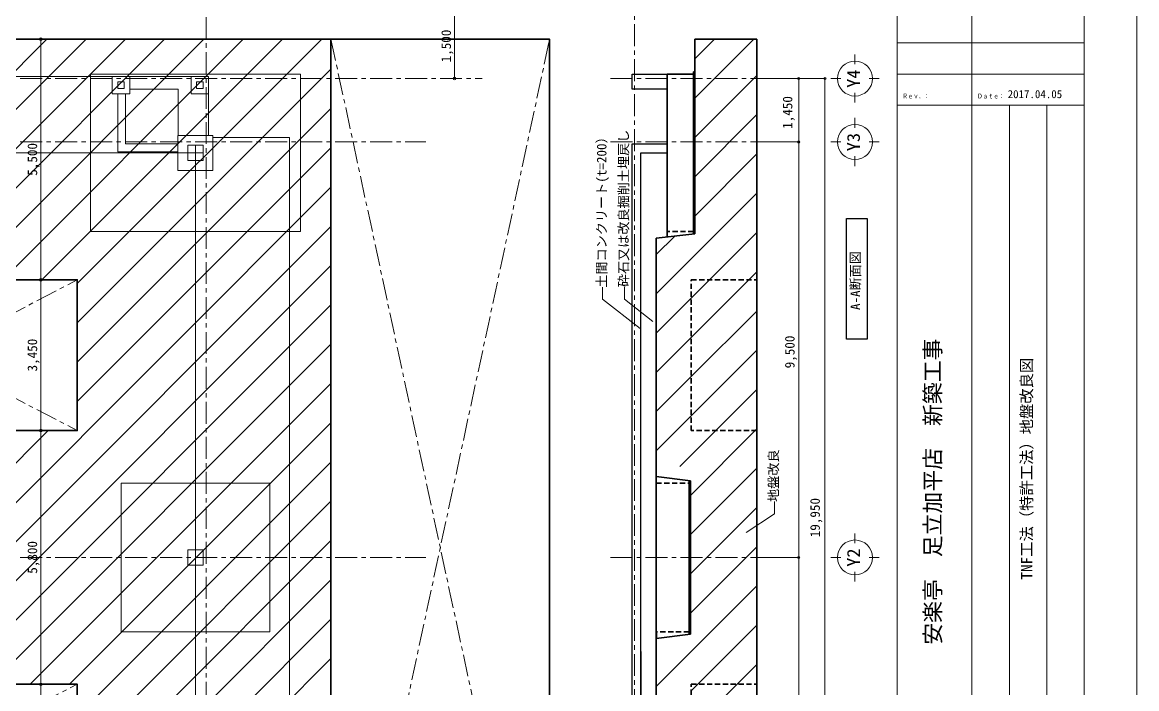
# Model space of a CAD drawing. Units: millimetres at full size, sheet at 1:100. Extents: x -138278 to 134990, y -16593 to 30671.
# Drawn here: x -104360 to -78878, y -359 to 14877 of the extents above; entities that cross this region are included whole.
import ezdxf
from ezdxf.enums import TextEntityAlignment as Align

# ---------------------------------------------------------------- set-up
doc = ezdxf.new("R2010")
doc.units = ezdxf.units.MM
doc.header["$LTSCALE"] = 100
doc.header["$PDMODE"] = 32
doc.header["$PDSIZE"] = 50
doc.linetypes.add('CHAIN1', pattern=[8, 5, -1, 1, -1])
doc.linetypes.add('DASHED1', pattern=[1.8, 1.2, -0.6])
for name, color, linetype, lineweight in [('0-0_基準線', 7, 'Continuous', 18), ('0-1_躯体', 2, 'Continuous', 35), ('0-2_間仕切り', 3, 'Continuous', 25), ('0-3_建具', 2, 'Continuous', 35), ('0-4_設備家具', 7, 'CHAIN1', 18), ('0-5_仕上げ', 4, 'Continuous', 9), ('0-7_寸法', 4, 'Continuous', 9), ('0-8_補助線', 4, 'Continuous', 9), ('0-F_', 7, 'Continuous', 18), ('D-0_基準線', 1, 'Continuous', 18), ('E-E_', 1, 'Continuous', 18), ('F-0_枠', 134, 'Continuous', 18), ('F-F_用紙枠', 134, 'Continuous', 18)]:
    doc.layers.add(name, color=color, linetype=linetype, lineweight=lineweight)
doc.styles.add('ＭＳ ゴシック', font='')
doc.styles.get('ＭＳ ゴシック').set_extended_font_data('MS Gothic')

# ---------------------------------------------------------------- blocks, each defined once
blk = doc.blocks.new('_Small')
at = {"layer": 'E-E_'}
blk.add_circle((0, 0), 25, dxfattribs=at)

msp = doc.modelspace()

# ---------------------------------------------------------------- linework, layer by layer
at = {"layer": '0-0_基準線'}
for points in [[(-102176.8, 13365.8), (-102026.8, 13365.8), (-102026.8, 13515.8), (-102176.8, 13515.8)], [(-100226.8, 13365.8), (-100376.8, 13365.8), (-100376.8, 13515.8), (-100226.8, 13515.8)], [(-100226.8, 12065.8), (-100226.8, 11715.8), (-100576.8, 11715.8), (-100576.8, 12065.8)], [(-100576.8, 2465.8), (-100226.8, 2465.8), (-100226.8, 2815.8), (-100576.8, 2815.8)]]:
    msp.add_lwpolyline(points, close=True, dxfattribs=at)
at = {"layer": '0-1_躯体'}
for p, q in [((-88982.7, 13076.9), (-88982.7, 14490.8)), ((-89012.7, 13740.8), (-89012.7, 13690.8)), ((-88982.7, 13740.8), (-89012.7, 13740.8)), ((-88982.7, 10040.8), (-89862.7, 9940.8)), ((-89112.7, 4394.2), (-89112.7, 4340.8)), ((-89112.7, 4340.8), (-89112.7, 940.8)), ((-89112.7, 940.8), (-89112.7, 887.4))]:
    msp.add_line(p, q, dxfattribs=at)
at = {"layer": '0-1_躯体', "linetype": 'DASHED1'}
for p, q in [((-89012.7, 10090.8), (-89612.7, 10090.8)), ((-89861.9, 802.2), (-89862.7, 4479.5)), ((-89862.7, 4340.8), (-89112.7, 4340.8)), ((-89112.7, 940.8), (-89861.9, 940.8))]:
    msp.add_line(p, q, dxfattribs=at)
at = {"layer": '0-1_躯体', "color": 7, "lineweight": 18}
for points in [[(-102801.8, 13690.8), (-98001.8, 13690.8), (-98001.8, 10090.8), (-102801.8, 10090.8)], [(-102101.8, 4340.8), (-98701.8, 4340.8), (-98701.8, 940.8), (-102101.8, 940.8)]]:
    msp.add_lwpolyline(points, close=True, dxfattribs=at)
at = {"layer": '0-1_躯体'}
for points in [[(-89612.7, 13690.8), (-89012.7, 13690.8), (-89012.7, 10090.8)], [(-89612.7, 9969.2), (-89612.7, 12095.8), (-89612.7, 13690.8)], [(-89012.7, 13690.8), (-89012.7, 10090.8), (-89012.7, 10037.4)], [(-88982.7, 10040.8), (-88982.7, 13690.8), (-88982.7, 13740.8)], [(-89862.7, 790.8), (-89082.7, 890.8), (-89082.7, 4340.8), (-89082.7, 4390.8), (-89863.5, 4490.8)]]:
    msp.add_lwpolyline(points, dxfattribs=at)
at = {"layer": '0-2_間仕切り', "color": 7, "lineweight": 18}
msp.add_line((-100231.8, 13240.8), (-100101.8, 13240.8), dxfattribs=at)
at = {"layer": '0-2_間仕切り'}
for p, q in [((-90212.7, 9940.8), (-90212.7, 11895.8)), ((-90212.7, 11895.8), (-89612.7, 11895.8)), ((-90212.7, 4790.8), (-90212.7, 9940.8)), ((-90212.7, -4359.2), (-90212.7, 4790.8)), ((-90212.7, 490.8), (-90212.7, -4359.2))]:
    msp.add_line(p, q, dxfattribs=at)
at = {"layer": '0-2_間仕切り', "color": 7, "lineweight": 18}
for points in [[(-100101.8, 12290.8), (-100101.8, 13640.8), (-106001.8, 13640.8), (-106001.8, 12240.8), (-116977.9, 12240.8), (-125089.3, 3090.8)], [(-101996.8, 13240.8), (-102301.8, 13240.8), (-102301.8, 13640.8), (-102176.8, 13640.8)], [(-102176.8, 13640.8), (-101901.8, 13640.8), (-101901.8, 13510.8)], [(-101901.8, 13510.8), (-101901.8, 13240.8), (-101996.8, 13240.8)], [(-101901.8, 13640.8), (-100101.8, 13640.8), (-100101.8, 12290.8)], [(-100501.8, 13640.8), (-100101.8, 13640.8), (-100101.8, 13240.8)], [(-100231.8, 13240.8), (-100501.8, 13240.8), (-100501.8, 13640.8)], [(-101901.8, 13345.8), (-100796.8, 13345.8), (-100796.8, 12290.8)], [(-100801.8, 11915.8), (-102176.8, 11915.8), (-102176.8, 13240.8)], [(-100801.8, 12095.8), (-101996.8, 12095.8), (-101996.8, 13240.8)], [(-100801.8, 12095.8), (-101996.8, 12095.8), (-101996.8, 13240.8)], [(-100001.8, -6459.2), (-98251.8, -6459.2), (-98251.8, 12240.8), (-100001.8, 12240.8)]]:
    msp.add_lwpolyline(points, dxfattribs=at)
at = {"layer": '0-2_間仕切り'}
msp.add_lwpolyline([(-90412.7, -6059.2), (-90412.7, 12095.8), (-90362.7, 12095.8), (-89612.7, 12095.8), (-89612.7, 13345.8), (-90412.7, 13345.8), (-90412.7, 13690.8), (-89612.7, 13690.8)], dxfattribs=at)
at = {"layer": '0-2_間仕切り', "color": 7, "lineweight": 18}
msp.add_lwpolyline([(-100001.8, 11490.8), (-100801.8, 11490.8), (-100801.8, 12290.8), (-100001.8, 12290.8)], close=True, dxfattribs=at)
at = {"layer": '0-3_建具'}
for p, q in [((-88982.7, 14490.8), (-87562.7, 14490.8)), ((-87562.7, 8990.8), (-87562.7, 14490.8)), ((-87562.7, -259.2), (-87562.7, 8990.8))]:
    msp.add_line(p, q, dxfattribs=at)
for points in [[(-97301.8, -8759.2), (-97301.8, 14490.8), (-115731.4, 14490.8), (-126985.2, 1795.4), (-123651.5, -8759.2)], [(-109701.9, 8990.8), (-103101.8, 8990.8), (-103101.8, 5540.8), (-109701.9, 5540.8)], [(-109701.9, -259.2), (-103101.8, -259.2), (-103101.8, -3559.2), (-109701.9, -3559.2)]]:
    msp.add_lwpolyline(points, close=True, dxfattribs=at)
for points in [[(-97301.8, 14490.8), (-92301.8, 14490.8), (-92301.8, -8759.2), (-97301.8, -8759.2)], [(-89861.9, -4359.2), (-89862.7, 790.8), (-89862.7, 9940.8)], [(-88482.7, -8709.2), (-87562.7, -8709.2), (-87562.7, -259.2)]]:
    msp.add_lwpolyline(points, dxfattribs=at)
at = {"layer": '0-3_建具', "linetype": 'DASHED1'}
for points in [[(-87562.7, 5540.8), (-89062.7, 5540.8), (-89062.7, 8990.8), (-87562.7, 8990.8)], [(-87562.7, -3559.2), (-89062.7, -3559.2), (-89062.7, -259.2), (-87562.7, -259.2)]]:
    msp.add_lwpolyline(points, dxfattribs=at)
at = {"layer": '0-4_設備家具'}
for p, q in [((-97301.8, -8759.2), (-92301.8, 14490.8)), ((-97301.8, 14490.8), (-92301.8, -8759.2)), ((-109701.9, 5540.8), (-103101.8, 8990.8)), ((-109701.9, 8990.8), (-103101.8, 5540.8)), ((-109701.9, -3559.2), (-103101.8, -259.2))]:
    msp.add_line(p, q, dxfattribs=at)
at = {"layer": '0-5_仕上げ'}
for p, q in [((-91091.4, 8549.7), (-91091.4, 8823.2)), ((-90588.5, 8549.7), (-90588.5, 8823.2)), ((-90229.7, 7875.8), (-91091.4, 8549.7)), ((-89945.7, 8039.3), (-90588.5, 8549.7)), ((-87162, 3638.3), (-87162, 3918.7)), ((-87804.3, 3212.2), (-87162, 3638.3))]:
    msp.add_line(p, q, dxfattribs=at)
at = {"layer": '0-5_仕上げ', "color": 3, "lineweight": 25}
msp.add_lwpolyline([(-85511.2, 7632), (-85511.2, 10389.4), (-85041.3, 10389.4), (-85041.3, 7632)], close=True, dxfattribs=at)
at = {"layer": '0-7_寸法'}
for p, q in [((-94475.7, 15090.8), (-94475.7, 13590.8)), ((-103937.4, 8990.8), (-103937.4, 14490.8)), ((-103937.4, 5540.8), (-103937.4, 8990.8)), ((-103937.4, -259.2), (-103937.4, 5540.8)), ((-103937.4, -3559.2), (-103937.4, -259.2))]:
    msp.add_line(p, q, dxfattribs=at)
at = {"layer": '0-7_寸法', "color": 7, "lineweight": 18}
for p, q in [((-86007.3, 13590.8), (-87263.4, 13590.8)), ((-86607.3, 13590.8), (-86607.3, 12140.8)), ((-86007.3, 13590.8), (-86007.3, -6359.2)), ((-86607.3, 12140.8), (-87263.4, 12140.8)), ((-86607.3, 12140.8), (-86607.3, 2640.8)), ((-86607.3, 2640.8), (-87263.4, 2640.8)), ((-86607.3, 2640.8), (-86607.3, -6359.2))]:
    msp.add_line(p, q, dxfattribs=at)
at = {"layer": '0-7_寸法', "color": 6}
for p in [(-86607.3, 13590.8), (-86007.3, 13590.8), (-86607.3, 12140.8), (-86607.3, 2640.8)]:
    msp.add_point(p, dxfattribs=at)
at = {"layer": '0-8_補助線'}
for p, q in [((-109298.3, 8990.8), (-103798.3, 14490.8)), ((-108400.3, 8990.8), (-102900.3, 14490.8)), ((-107502.2, 8990.8), (-102002.2, 14490.8)), ((-106604.2, 8990.8), (-101104.2, 14490.8)), ((-105706.2, 8990.8), (-100206.2, 14490.8)), ((-104808.2, 8990.8), (-99308.2, 14490.8)), ((-103910.1, 8990.8), (-98410.1, 14490.8)), ((-103101.8, 8901.1), (-97512.1, 14490.8)), ((-88982.7, 14040), (-88531.9, 14490.8)), ((-88982.7, 13141.9), (-87633.8, 14490.8)), ((-103101.8, 8003.1), (-97301.8, 13803.1)), ((-88982.7, 12243.9), (-87562.7, 13663.9)), ((-103101.8, 7105.1), (-97301.8, 12905.1)), ((-88982.7, 11345.9), (-87562.7, 12765.9)), ((-103101.8, 6207), (-97301.8, 12007)), ((-88982.7, 10447.9), (-87562.7, 11867.9)), ((-108670, -259.2), (-97301.8, 11109)), ((-89862.7, 8669.8), (-87562.7, 10969.8)), ((-107772, -259.2), (-97301.8, 10211)), ((-89862.7, 9567.8), (-89441.9, 9988.6)), ((-88643.7, 8990.8), (-87562.7, 10071.8)), ((-106874, -259.2), (-97301.8, 9313)), ((-87745.7, 8990.8), (-87562.7, 9173.8)), ((-89062.7, 8571.8), (-88643.7, 8990.8)), ((-89062.7, 7673.8), (-87745.7, 8990.8)), ((-105975.9, -259.2), (-97301.8, 8414.9)), ((-89862.7, 7771.8), (-89062.7, 8571.8)), ((-89862.7, 6873.8), (-89062.7, 7673.8)), ((-105077.9, -259.2), (-97301.8, 7516.9)), ((-104179.9, -259.2), (-97301.8, 6618.9)), ((-103281.9, -259.2), (-97301.8, 5720.9)), ((-109568, -259.2), (-103768, 5540.8)), ((-103101.8, -977.2), (-97301.8, 4822.8)), ((-89082.7, 3163.7), (-87562.7, 4683.7)), ((-103101.8, -1875.2), (-97301.8, 3924.8)), ((-89082.7, 2265.6), (-87562.7, 3785.6)), ((-103101.8, -2773.2), (-97301.8, 3026.8)), ((-89082.7, 1367.6), (-87562.7, 2887.6)), ((-108189.8, -8759.2), (-97301.8, 2128.8)), ((-89862.6, -310.3), (-87562.7, 1989.6)), ((-107291.7, -8759.2), (-97301.8, 1230.7)), ((-88913.5, -259.2), (-87562.7, 1091.6)), ((-106393.7, -8759.2), (-97301.8, 332.7)), ((-88015.4, -259.2), (-87562.7, 193.5)), ((-89062.7, -408.4), (-88913.5, -259.2)), ((-89062.7, -1306.5), (-88015.4, -259.2))]:
    msp.add_line(p, q, dxfattribs=at)
for points in [[(-89862.7, 5975.7), (-89062.7, 6775.8), (-87562.7, 8275.8)], [(-89862.7, 5077.7), (-89062.7, 5877.7), (-87562.7, 7377.7)], [(-89321.1, 4721.3), (-88501.6, 5540.8), (-87562.7, 6479.7)], [(-89082.7, 4061.7), (-87603.6, 5540.8), (-87562.7, 5581.7)]]:
    msp.add_lwpolyline(points, dxfattribs=at)
at = {"layer": '0-F_', "color": 4, "linetype": 'CHAIN1', "lineweight": 9}
for p, q in [((-100151.8, -11904.1), (-100151.8, 22297.8)), ((-90362.7, 22033), (-90362.7, -10159.2)), ((-131605.5, 13590.8), (-93843.5, 13590.8)), ((-90906.7, 13590.8), (-87263.4, 13590.8)), ((-131605.5, 12140.8), (-95129.1, 12140.8)), ((-90906.7, 12140.8), (-87263.4, 12140.8)), ((-131605.5, 2640.8), (-95129.1, 2640.8)), ((-90906.7, 2640.8), (-87263.4, 2640.8))]:
    msp.add_line(p, q, dxfattribs=at)
at = {"layer": '0-F_'}
for p, q in [((-85319.9, 13915.8), (-85319.9, 14140.8)), ((-85644.9, 13590.8), (-85869.9, 13590.8)), ((-84994.9, 13590.8), (-84769.9, 13590.8)), ((-85319.9, 13265.8), (-85319.9, 13040.8)), ((-85319.9, 12465.8), (-85319.9, 12690.8)), ((-85644.9, 12140.8), (-85869.9, 12140.8)), ((-84994.9, 12140.8), (-84769.9, 12140.8)), ((-85319.9, 11815.8), (-85319.9, 11590.8)), ((-85319.9, 2965.8), (-85319.9, 3190.8)), ((-85644.9, 2640.8), (-85869.9, 2640.8)), ((-84994.9, 2640.8), (-84769.9, 2640.8)), ((-85319.9, 2315.8), (-85319.9, 2090.8))]:
    msp.add_line(p, q, dxfattribs=at)
for centre in [(-85319.9, 13590.8), (-85319.9, 12140.8), (-85319.9, 2640.8)]:
    msp.add_circle(centre, 400, dxfattribs=at)
at = {"layer": 'D-0_基準線'}
for p, q in [((-100401.8, 12065.8), (-100401.8, -6284.2)), ((-116876.8, 11890.8), (-100226.8, 11890.8))]:
    msp.add_line(p, q, dxfattribs=at)
at = {"layer": 'F-0_枠'}
for p, q in [((-84354.6, -15088.8), (-84354.6, 24380.8)), ((-80079.9, -15088.8), (-80079.9, 24380.8))]:
    msp.add_line(p, q, dxfattribs=at)
msp.add_lwpolyline([(-138277.8, 25646), (-78877.8, 25646), (-78877.8, -16354.1)], dxfattribs=at)
at = {"layer": 'F-F_用紙枠'}
for p, q in [((-82644.7, 19393.6), (-82644.7, 12981.6)), ((-80079.9, 14406.5), (-84354.6, 14406.5)), ((-80079.9, 13694), (-84354.6, 13694)), ((-80079.9, 12981.6), (-84354.6, 12981.6)), ((-82644.7, 12981.6), (-82644.7, -3689.7)), ((-81789.8, 12981.6), (-81789.8, -3689.7)), ((-80934.9, 12981.6), (-80934.9, -3689.7))]:
    msp.add_line(p, q, dxfattribs=at)

# ---------------------------------------------------------------- block references
at = {"layer": '0-7_寸法', "xscale": 1.2, "yscale": 1.2}
for p, rotation in [((-103937.4, 14490.8), 90), ((-94475.7, 13590.8), 270), ((-103937.4, 8990.8), 270), ((-103937.4, 8990.8), 90), ((-103937.4, 5540.8), 270), ((-103937.4, 5540.8), 90), ((-103937.4, -259.2), 270), ((-103937.4, -259.2), 90)]:
    msp.add_blockref('_Small', p, dxfattribs=dict(at, rotation=rotation))

# ---------------------------------------------------------------- texts
at = {"layer": '0-5_仕上げ', "style": 'ＭＳ ゴシック'}
msp.add_text('砕石又は改良掘削土埋戻し', height=219.9, rotation=90, dxfattribs=at).set_placement((-90435.6, 8821.7), align=Align.BOTTOM_LEFT)
at = {"layer": '0-5_仕上げ', "color": 7, "style": 'ＭＳ ゴシック'}
for s, height, p in [('土間コンクリート(t=200）', 219.9, (-90936.8, 8809.2)), ('A-A断面図', 219.2, (-85136.2, 8299)), ('地盤改良', 219.9, (-87007.7, 3911.5))]:
    msp.add_text(s, height=height, rotation=90, dxfattribs=at).set_placement(p, align=Align.BOTTOM_LEFT)
at = {"layer": '0-7_寸法', "color": 7, "style": 'ＭＳ ゴシック'}
for s, p in [('1,500', (-94492.5, 13960.8)), ('1,450', (-86685.9, 12440.8)), ('5,500', (-103954.1, 11368.9)), ('9,500', (-86635, 6965.8)), ('3,450', (-103954.1, 6893.9)), ('19,950', (-86057.3, 3103.3)), ('5,800', (-103954.1, 2268.9))]:
    msp.add_text(s, height=219.9, rotation=90, dxfattribs=at).set_placement(p, align=Align.BOTTOM_LEFT)
at = {"layer": '0-F_', "color": 3, "style": 'ＭＳ ゴシック', "width": 1.05}
for s, p in [('Y4', (-85119.9, 13378.3)), ('Y3', (-85119.9, 11928.3)), ('Y2', (-85119.9, 2428.3))]:
    msp.add_text(s, height=293.3, rotation=90, dxfattribs=at).set_placement(p, align=Align.BOTTOM_LEFT)
at = {"layer": 'F-0_枠', "color": 7, "style": 'ＭＳ ゴシック'}
msp.add_text('2017.04.05', height=183.3, dxfattribs=at).set_placement((-81828.8, 13087.5), align=Align.BOTTOM_LEFT)
at = {"layer": 'F-0_枠', "style": 'ＭＳ ゴシック', "width": 0.8}
for s, p in [('Ｒｅｖ．：', (-84234.6, 13101.6)), ('Ｄａｔｅ：', (-82524.7, 13101.6))]:
    msp.add_text(s, height=110, dxfattribs=at).set_placement(p, align=Align.BOTTOM_LEFT)
at = {"layer": 'F-0_枠', "color": 7, "style": 'ＭＳ ゴシック'}
for s, height, p in [('安楽亭\u3000足立加平店\u3000新築工事', 366.6, (-83249.7, 646)), ('TNF工法（特許工法）地盤改良図', 256.6, (-81190.5, 2133.3))]:
    msp.add_text(s, height=height, rotation=90, dxfattribs=at).set_placement(p, align=Align.BOTTOM_LEFT)

doc.saveas('drawing.dxf')
